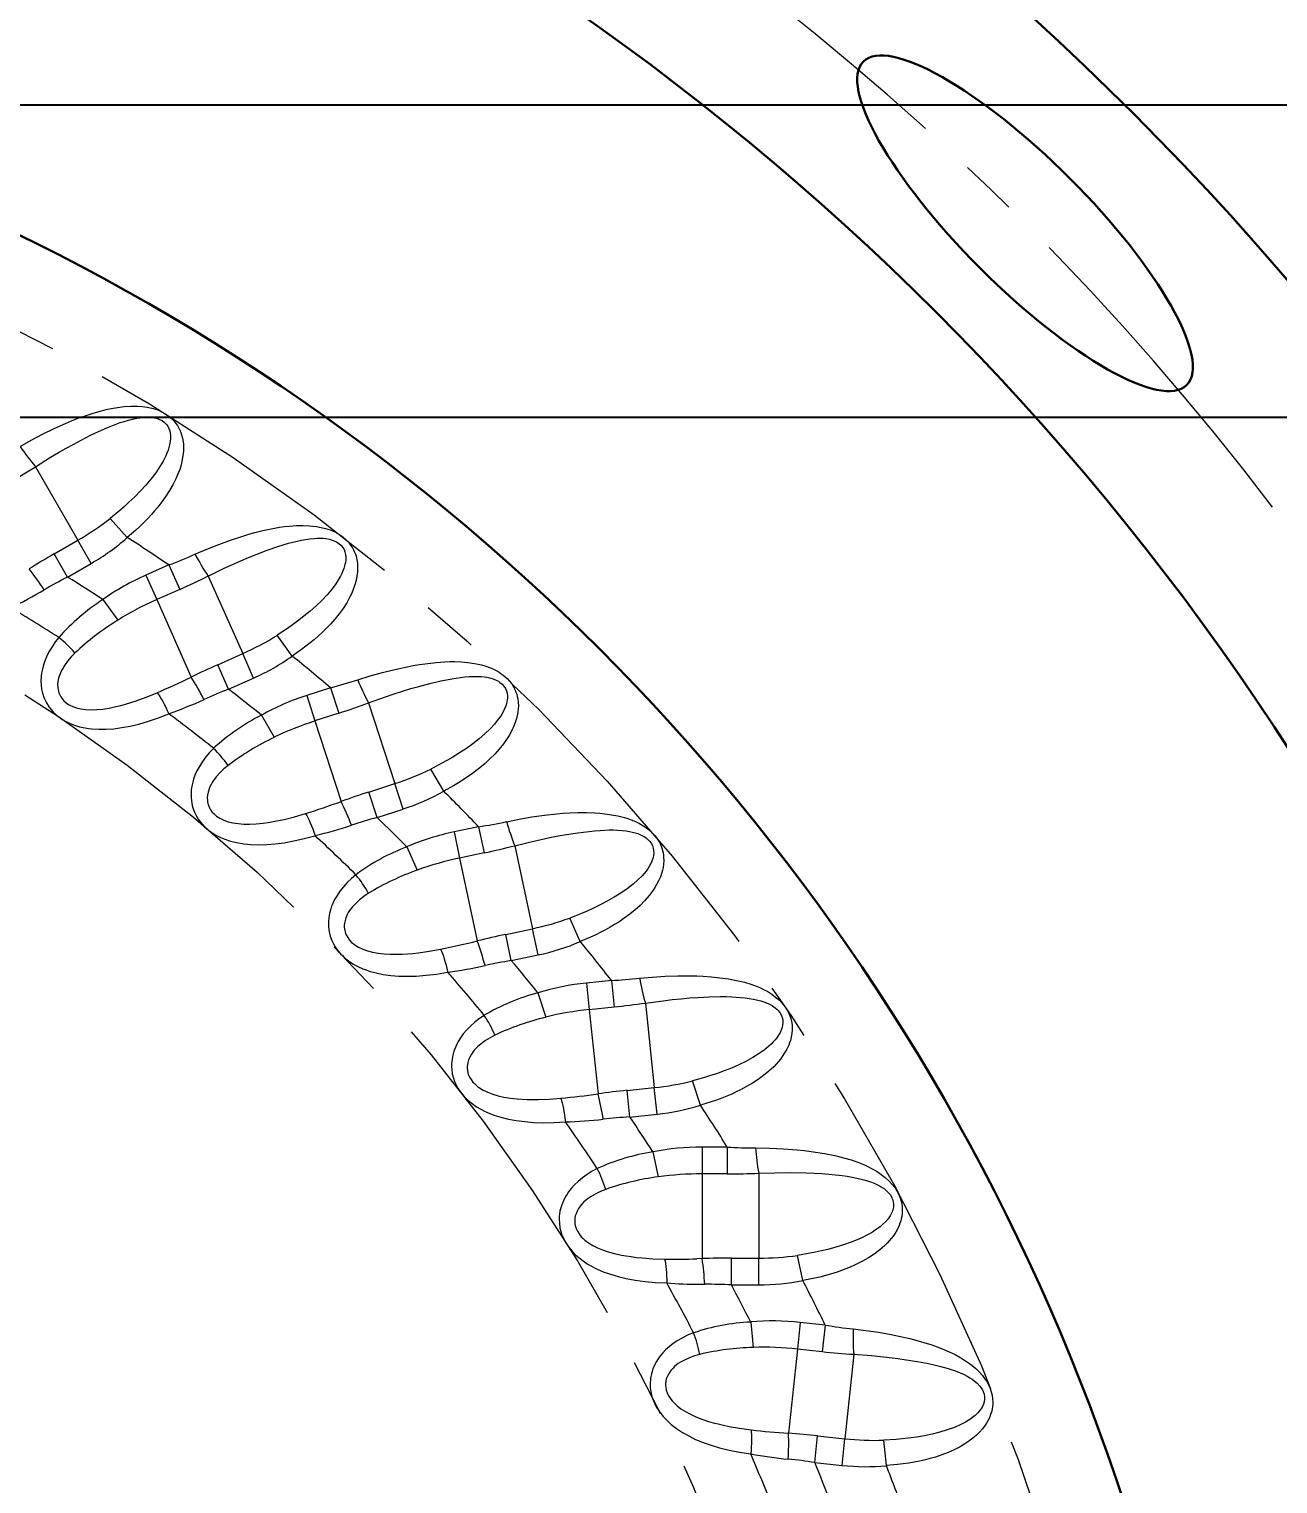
# Model space of a CAD drawing. Extents: x 407 to 920, y -71 to 445.
# Drawn here: x 566.04 to 585.16, y 194.11 to 216.38 of the extents above; entities that cross this region are included whole.
import ezdxf

# ---------------------------------------------------------------- set-up
doc = ezdxf.new("R2010")
doc.units = 0
doc.header["$LTSCALE"] = 7
doc.header["$MEASUREMENT"] = 0
doc.linetypes.add('CENTER2', pattern=[1.125, 0.75, -0.125, 0.125, -0.125])
doc.layers.get('0').update_dxf_attribs({"linetype": 'CONTINUOUS', "lineweight": 15})
for name, color, linetype, lineweight in [('1', 1, 'CENTER2', 15), ('3', 3, 'CONTINUOUS', 30), ('8', 250, 'CONTINUOUS', 15)]:
    doc.layers.add(name, color=color, linetype=linetype, lineweight=lineweight)
doc.styles.add('ITALICT', font='ITALICT.shx', dxfattribs={"width": 0.8, "height": 3})
doc.dimstyles.get("Standard").update_dxf_attribs({"dimtxt": 3, "dimasz": 3, "dimexe": 0.5, "dimexo": 0.5, "dimgap": 0.8, "dimtad": 1, "dimdsep": 46, "dimtxsty": 'ITALICT', "dimcen": 0.09, "dimazin": 2, "dimtfac": 1, "dimtmove": 0, "dimatfit": 3, "dimfxl": 1, "dimtolj": 1, "dimtzin": 0, "dimarcsym": 0})

# ---------------------------------------------------------------- blocks, each defined once
blk = doc.blocks.new('*D26')
at = {"color": 0, "lineweight": -2, "transparency": 16777216}
for p, q in [((551.991, 259.614), (657.887, 259.614)), ((657.387, 256.614), (657.387, 110.614)), ((551.991, 107.614), (657.887, 107.614))]:
    blk.add_line(p, q, dxfattribs=at)
at = {"color": 0, "transparency": 16777216}
for points in [[(656.887, 256.614), (657.887, 256.614), (657.387, 259.614)], [(656.887, 110.614), (657.887, 110.614), (657.387, 107.614)]]:
    blk.add_solid(points, dxfattribs=at)
at = {"color": 0, "transparency": 16777216, "insert": (655.087, 183.614), "char_height": 3, "attachment_point": 5, "rotation": 90, "style": 'ITALICT'}
blk.add_mtext('\\A1;152', dxfattribs=at)
blk = doc.blocks.new('*D35')
at = {"color": 0, "lineweight": -2, "transparency": 16777216}
for p, q in [((491.115, 205.588), (474.637, 211.586)), ((488.491, 183.614), (469.704, 183.614))]:
    blk.add_line(p, q, dxfattribs=at)
blk.add_arc((551.491, 183.614), 81.286, 162.11471, 177.88529, dxfattribs=at)
at = {"color": 0, "transparency": 16777216}
for points in [[(473.66, 208.74), (474.606, 208.415), (475.106, 211.415)], [(470.76, 186.604), (469.76, 186.622), (470.204, 183.614)]]:
    blk.add_solid(points, dxfattribs=at)
at = {"color": 0, "transparency": 16777216, "insert": (469.174, 198.128), "char_height": 3, "attachment_point": 5, "rotation": 80, "style": 'ITALICT'}
blk.add_mtext('\\A1;20°', dxfattribs=at)
blk = doc.blocks.new('*D36')
at = {"color": 0, "lineweight": -2, "transparency": 16777216}
for p, q in [((499.341, 235.763), (487.736, 247.368)), ((488.491, 183.614), (461.329, 183.614))]:
    blk.add_line(p, q, dxfattribs=at)
blk.add_arc((551.491, 183.614), 89.662, 136.91715, 178.08285, dxfattribs=at)
at = {"color": 0, "transparency": 16777216}
for points in [[(485.645, 245.205), (486.364, 244.51), (488.09, 247.014)], [(462.379, 186.605), (461.379, 186.621), (461.829, 183.614)]]:
    blk.add_solid(points, dxfattribs=at)
at = {"color": 0, "transparency": 16777216, "insert": (466.529, 218.806), "char_height": 3, "attachment_point": 5, "rotation": 67.5, "style": 'ITALICT'}
blk.add_mtext('\\A1;45°', dxfattribs=at)
blk = doc.blocks.new('*D51')
at = {"color": 0, "lineweight": -2, "transparency": 16777216}
for p, q in [((623.193, 218.226), (623.193, 221.226)), ((551.991, 215.226), (623.693, 215.226)), ((623.193, 215.226), (623.193, 210.444)), ((551.991, 210.444), (623.693, 210.444)), ((623.193, 207.444), (623.193, 194.959))]:
    blk.add_line(p, q, dxfattribs=at)
at = {"color": 0, "transparency": 16777216}
for points in [[(622.693, 218.226), (623.693, 218.226), (623.193, 215.226)], [(622.693, 207.444), (623.693, 207.444), (623.193, 210.444)]]:
    blk.add_solid(points, dxfattribs=at)
at = {"color": 0, "transparency": 16777216, "insert": (620.893, 199.702), "char_height": 3, "attachment_point": 5, "rotation": 90, "style": 'ITALICT'}
blk.add_mtext('\\A1;4.78', dxfattribs=at)
blk = doc.blocks.new('*D53')
at = {"color": 0, "lineweight": -2, "transparency": 16777216}
for p, q in [((551.991, 210.444), (632.693, 210.444)), ((632.193, 207.444), (632.193, 159.783)), ((551.991, 156.783), (632.693, 156.783))]:
    blk.add_line(p, q, dxfattribs=at)
at = {"color": 0, "transparency": 16777216}
for points in [[(631.693, 207.444), (632.693, 207.444), (632.193, 210.444)], [(631.693, 159.783), (632.693, 159.783), (632.193, 156.783)]]:
    blk.add_solid(points, dxfattribs=at)
at = {"color": 0, "transparency": 16777216, "insert": (629.893, 183.614), "char_height": 3, "attachment_point": 5, "rotation": 90, "style": 'ITALICT'}
blk.add_mtext('\\A1;53.66', dxfattribs=at)

msp = doc.modelspace()

# ---------------------------------------------------------------- linework, layer by layer
at = {"layer": '1'}
for radius in [31.612, 26.831]:
    msp.add_circle((551.491, 183.614), radius, dxfattribs=at)
for radius, start, end in [(57, 12.6703, 166.5373), (42.14, 37.151, 52.849)]:
    msp.add_arc((551.491, 183.614), radius, start, end, dxfattribs=at)
at = {"layer": '3'}
for radius in [44.5, 44.5, 40.215, 32.925]:
    msp.add_circle((551.491, 183.614), radius, dxfattribs=at)
msp.add_ellipse((581.288, 213.411), major_axis=(2.475, -2.475), ratio=0.27762, dxfattribs=at)
at = {"layer": '8', "ltscale": 0.032487}
for p, q in [((566.138, 209.684), (566.788, 208.559)), ((568.783, 208.011), (569.311, 206.823)), ((573.477, 203.882), (573.747, 202.611)), ((575.476, 201.473), (575.611, 200.18)), ((577.211, 198.868), (577.211, 197.568)), ((578.665, 196.096), (578.529, 194.803))]:
    msp.add_line(p, q, dxfattribs=at)
at = {"layer": '8', "ltscale": 0.009814}
for p, q in [((567.545, 208.6), (567.282, 208.892)), ((570.068, 206.785), (569.838, 207.103)), ((572.389, 204.716), (572.192, 205.056)), ((574.48, 202.416), (574.32, 202.775)), ((576.319, 199.91), (576.198, 200.283)), ((579.165, 194.392), (579.124, 194.782))]:
    msp.add_line(p, q, dxfattribs=at)
at = {"layer": '8', "ltscale": 0.010461}
for p, q in [((566.425, 208.35), (566.788, 208.559)), ((566.63, 207.995), (566.993, 208.204)), ((568.929, 206.653), (569.311, 206.823)), ((571.368, 204.314), (571.766, 204.444)), ((573.338, 202.524), (573.747, 202.611)), ((573.423, 202.123), (573.833, 202.21)), ((575.195, 200.137), (575.611, 200.18)), ((576.792, 197.568), (577.211, 197.568)), ((576.792, 197.158), (577.211, 197.158)), ((578.113, 194.847), (578.529, 194.803)), ((578.07, 194.439), (578.486, 194.396))]:
    msp.add_line(p, q, dxfattribs=at)
at = {"layer": '8', "ltscale": 0.01025}
for p, q in [((566.993, 208.204), (566.788, 208.559)), ((566.63, 207.995), (566.425, 208.35)), ((567.829, 208.024), (567.996, 207.649))]:
    msp.add_line(p, q, dxfattribs=at)
at = {"layer": '8', "ltscale": 0.009607}
for p, q in [((568.18, 208.18), (567.829, 208.024)), ((568.347, 207.806), (567.996, 207.649)), ((572.923, 204.173), (572.547, 204.093)), ((573.008, 203.772), (572.632, 203.692)), ((574.955, 201.82), (574.572, 201.78)), ((578.184, 196.136), (577.802, 196.176))]:
    msp.add_line(p, q, dxfattribs=at)
at = {"layer": '8', "ltscale": 0.010249}
for p, q in [((568.18, 208.18), (568.347, 207.806)), ((569.478, 206.449), (569.311, 206.823)), ((569.096, 206.279), (568.929, 206.653)), ((570.656, 206.301), (570.783, 205.911)), ((570.291, 206.182), (570.418, 205.792)), ((571.368, 204.314), (571.242, 204.704)), ((571.766, 204.444), (571.64, 204.833)), ((572.547, 204.093), (572.632, 203.692)), ((572.923, 204.173), (573.008, 203.772)), ((573.423, 202.123), (573.338, 202.524)), ((573.833, 202.21), (573.747, 202.611)), ((574.572, 201.78), (574.615, 201.372)), ((574.955, 201.82), (574.997, 201.413)), ((575.238, 199.729), (575.195, 200.137)), ((575.654, 199.773), (575.611, 200.18)), ((576.345, 199.268), (576.345, 198.858)), ((576.729, 199.268), (576.729, 198.858)), ((576.792, 197.158), (576.792, 197.568)), ((577.211, 197.158), (577.211, 197.568)), ((577.845, 196.584), (577.802, 196.176)), ((578.227, 196.544), (578.184, 196.136)), ((578.07, 194.439), (578.113, 194.847)), ((578.486, 194.396), (578.529, 194.803))]:
    msp.add_line(p, q, dxfattribs=at)
at = {"layer": '8', "ltscale": 0.009748}
for p, q in [((567.171, 207.651), (567.399, 207.335)), ((569.597, 205.88), (569.791, 205.542)), ((571.826, 203.865), (571.983, 203.509)), ((573.831, 201.629), (573.951, 201.258)), ((575.592, 199.195), (575.672, 198.813)), ((577.088, 196.59), (577.128, 196.202))]:
    msp.add_line(p, q, dxfattribs=at)
at = {"layer": '8', "ltscale": 0.032425}
for p, q in [((567.996, 207.649), (568.523, 206.464)), ((570.418, 205.792), (570.818, 204.559)), ((572.632, 203.692), (572.902, 202.424)), ((574.615, 201.372), (574.751, 200.083)), ((576.345, 198.858), (576.345, 197.561)), ((577.802, 196.176), (577.667, 194.887))]:
    msp.add_line(p, q, dxfattribs=at)
at = {"layer": '8', "ltscale": 0.010462}
for p, q in [((569.096, 206.279), (569.478, 206.449)), ((571.242, 204.704), (571.64, 204.833)), ((575.238, 199.729), (575.654, 199.773))]:
    msp.add_line(p, q, dxfattribs=at)
at = {"layer": '8', "ltscale": 0.009608}
for p, q in [((570.656, 206.301), (570.291, 206.182)), ((570.783, 205.911), (570.418, 205.792)), ((574.997, 201.413), (574.615, 201.372)), ((576.729, 199.268), (576.345, 199.268)), ((576.729, 198.858), (576.345, 198.858)), ((578.227, 196.544), (577.845, 196.584))]:
    msp.add_line(p, q, dxfattribs=at)
at = {"layer": '8', "ltscale": 0.032486}
msp.add_line((571.238, 206.069), (571.64, 204.833), dxfattribs=at)
at = {"layer": '8', "ltscale": 0.00206}
msp.add_line((576.345, 197.561), (576.263, 197.558), dxfattribs=at)
at = {"layer": '8', "ltscale": 0.009813}
msp.add_line((577.887, 197.225), (577.805, 197.609), dxfattribs=at)
at = {"layer": '8', "ltscale": 0.002076}
msp.add_line((576.384, 197.167), (576.301, 197.167), dxfattribs=at)
at = {"layer": '8'}
for points in [[(565.903, 209.995), (566.074, 210.092), (566.248, 210.183), (566.423, 210.269), (566.599, 210.348), (566.689, 210.385), (566.779, 210.42), (566.9, 210.465), (567.023, 210.505), (567.148, 210.541), (567.222, 210.559), (567.296, 210.575), (567.396, 210.593), (567.498, 210.606), (567.6, 210.613), (567.653, 210.613), (567.707, 210.612), (567.778, 210.607), (567.85, 210.596), (567.922, 210.581), (567.995, 210.558), (568.032, 210.544), (568.068, 210.527), (568.101, 210.509), (568.134, 210.49), (568.179, 210.458), (568.22, 210.423), (568.258, 210.385), (568.291, 210.343), (568.311, 210.314), (568.329, 210.284), (568.345, 210.253), (568.358, 210.222), (568.376, 210.171), (568.39, 210.119), (568.399, 210.066), (568.403, 210.027), (568.405, 209.988), (568.403, 209.921), (568.397, 209.854), (568.386, 209.788), (568.375, 209.741), (568.363, 209.694), (568.347, 209.644), (568.329, 209.594), (568.289, 209.5), (568.243, 209.408), (568.191, 209.319), (568.135, 209.232), (568.075, 209.147), (568.01, 209.065), (567.962, 209.007), (567.913, 208.951), (567.857, 208.891), (567.799, 208.832), (567.738, 208.771), (567.674, 208.713), (567.545, 208.6)], [(566.138, 209.684), (566.37, 209.829), (566.491, 209.9), (566.611, 209.969), (566.724, 210.031), (566.837, 210.092), (566.993, 210.171), (567.15, 210.244), (567.229, 210.279), (567.308, 210.311), (567.435, 210.359), (567.498, 210.379), (567.562, 210.398), (567.626, 210.414), (567.69, 210.427), (567.739, 210.435), (567.787, 210.44), (567.828, 210.443), (567.869, 210.443), (567.928, 210.438), (567.985, 210.428), (568.012, 210.42), (568.039, 210.409), (568.077, 210.39), (568.111, 210.366), (568.14, 210.337), (568.164, 210.304), (568.182, 210.27), (568.194, 210.233), (568.202, 210.196), (568.205, 210.169), (568.206, 210.142), (568.206, 210.11), (568.202, 210.077), (568.192, 210.017), (568.181, 209.977), (568.168, 209.937), (568.152, 209.894), (568.133, 209.85), (568.092, 209.768), (568.044, 209.687), (567.979, 209.59), (567.907, 209.496), (567.829, 209.403), (567.747, 209.313), (567.661, 209.225), (567.57, 209.139), (567.501, 209.076), (567.429, 209.013), (567.282, 208.892)], [(568.581, 208.344), (568.762, 208.423), (568.944, 208.495), (569.127, 208.562), (569.311, 208.622), (569.404, 208.65), (569.497, 208.675), (569.622, 208.707), (569.749, 208.734), (569.877, 208.757), (569.952, 208.767), (570.028, 208.775), (570.129, 208.783), (570.231, 208.785), (570.334, 208.781), (570.387, 208.776), (570.44, 208.769), (570.511, 208.756), (570.581, 208.739), (570.651, 208.716), (570.721, 208.685), (570.756, 208.667), (570.79, 208.647), (570.822, 208.626), (570.852, 208.603), (570.893, 208.567), (570.931, 208.528), (570.964, 208.485), (570.993, 208.441), (571.01, 208.41), (571.024, 208.378), (571.037, 208.346), (571.047, 208.313), (571.06, 208.26), (571.068, 208.207), (571.071, 208.154), (571.071, 208.115), (571.069, 208.075), (571.061, 208.009), (571.047, 207.943), (571.029, 207.878), (571.014, 207.833), (570.996, 207.788), (570.975, 207.739), (570.952, 207.692), (570.903, 207.602), (570.847, 207.516), (570.787, 207.432), (570.722, 207.352), (570.653, 207.274), (570.58, 207.198), (570.527, 207.146), (570.471, 207.096), (570.409, 207.041), (570.346, 206.989), (570.278, 206.935), (570.209, 206.884), (570.068, 206.785)], [(568.783, 208.011), (569.029, 208.13), (569.156, 208.188), (569.283, 208.244), (569.402, 208.294), (569.52, 208.342), (569.684, 208.405), (569.848, 208.462), (569.93, 208.488), (570.012, 208.512), (570.143, 208.545), (570.209, 208.56), (570.274, 208.571), (570.339, 208.581), (570.404, 208.587), (570.453, 208.59), (570.502, 208.59), (570.543, 208.588), (570.584, 208.584), (570.642, 208.573), (570.698, 208.557), (570.724, 208.546), (570.749, 208.533), (570.785, 208.51), (570.816, 208.482), (570.842, 208.45), (570.863, 208.415), (570.876, 208.379), (570.885, 208.342), (570.889, 208.303), (570.889, 208.276), (570.888, 208.25), (570.884, 208.217), (570.877, 208.185), (570.86, 208.127), (570.846, 208.088), (570.829, 208.05), (570.808, 208.008), (570.785, 207.967), (570.735, 207.889), (570.679, 207.813), (570.604, 207.724), (570.522, 207.638), (570.436, 207.554), (570.344, 207.473), (570.249, 207.395), (570.151, 207.318), (570.074, 207.263), (569.997, 207.208), (569.838, 207.103)], [(566.496, 207.07), (566.442, 207.001), (566.392, 206.927), (566.346, 206.85), (566.308, 206.773), (566.278, 206.699), (566.256, 206.63), (566.24, 206.567), (566.232, 206.523), (566.227, 206.482), (566.223, 206.407), (566.225, 206.341), (566.232, 206.281), (566.241, 206.24), (566.251, 206.202), (566.262, 206.165), (566.276, 206.131), (566.307, 206.068), (566.343, 206.01), (566.377, 205.965), (566.414, 205.924), (566.454, 205.887), (566.484, 205.862), (566.516, 205.838), (566.55, 205.815), (566.585, 205.794), (566.658, 205.758), (566.734, 205.728), (566.815, 205.704), (566.899, 205.685), (566.95, 205.677), (567.001, 205.671), (567.109, 205.664), (567.221, 205.665), (567.338, 205.674), (567.46, 205.69), (567.587, 205.713), (567.719, 205.745), (567.867, 205.788), (568.02, 205.84), (568.18, 205.903)], [(566.744, 206.832), (566.686, 206.772), (566.631, 206.707), (566.583, 206.641), (566.546, 206.579), (566.529, 206.545), (566.515, 206.514), (566.503, 206.479), (566.493, 206.446), (566.482, 206.394), (566.478, 206.348), (566.479, 206.308), (566.484, 206.271), (566.489, 206.246), (566.496, 206.223), (566.515, 206.181), (566.527, 206.159), (566.541, 206.139), (566.572, 206.102), (566.608, 206.071), (566.647, 206.045), (566.674, 206.029), (566.703, 206.016), (566.734, 206.004), (566.767, 205.993), (566.835, 205.977), (566.91, 205.967), (566.991, 205.963), (567.076, 205.966), (567.168, 205.974), (567.266, 205.989), (567.371, 206.011), (567.444, 206.029), (567.519, 206.05), (567.599, 206.074), (567.682, 206.102), (567.836, 206.158), (568, 206.224)], [(571.073, 206.422), (571.261, 206.482), (571.449, 206.535), (571.638, 206.582), (571.827, 206.622), (571.923, 206.64), (572.018, 206.656), (572.146, 206.674), (572.275, 206.688), (572.405, 206.697), (572.48, 206.7), (572.556, 206.7), (572.658, 206.697), (572.76, 206.688), (572.862, 206.673), (572.914, 206.663), (572.966, 206.651), (573.035, 206.63), (573.103, 206.605), (573.17, 206.575), (573.236, 206.538), (573.269, 206.516), (573.301, 206.492), (573.33, 206.468), (573.358, 206.442), (573.395, 206.402), (573.429, 206.359), (573.457, 206.314), (573.481, 206.266), (573.495, 206.233), (573.506, 206.2), (573.515, 206.167), (573.522, 206.133), (573.529, 206.08), (573.531, 206.026), (573.529, 205.973), (573.525, 205.934), (573.519, 205.895), (573.503, 205.829), (573.483, 205.766), (573.458, 205.703), (573.438, 205.659), (573.416, 205.616), (573.39, 205.57), (573.362, 205.525), (573.304, 205.442), (573.24, 205.362), (573.171, 205.285), (573.097, 205.211), (573.021, 205.141), (572.941, 205.074), (572.882, 205.028), (572.822, 204.983), (572.755, 204.936), (572.686, 204.89), (572.613, 204.844), (572.539, 204.799), (572.389, 204.716)], [(571.238, 206.069), (571.496, 206.162), (571.628, 206.207), (571.76, 206.249), (571.883, 206.287), (572.006, 206.322), (572.176, 206.367), (572.344, 206.407), (572.429, 206.424), (572.513, 206.439), (572.647, 206.459), (572.714, 206.466), (572.78, 206.471), (572.846, 206.474), (572.911, 206.473), (572.96, 206.471), (573.009, 206.466), (573.049, 206.46), (573.089, 206.451), (573.146, 206.435), (573.2, 206.412), (573.225, 206.399), (573.248, 206.383), (573.281, 206.356), (573.31, 206.325), (573.332, 206.291), (573.349, 206.254), (573.359, 206.217), (573.364, 206.179), (573.364, 206.14), (573.361, 206.114), (573.357, 206.087), (573.349, 206.056), (573.339, 206.024), (573.316, 205.968), (573.298, 205.931), (573.277, 205.895), (573.252, 205.855), (573.224, 205.817), (573.167, 205.745), (573.103, 205.675), (573.019, 205.594), (572.929, 205.517), (572.834, 205.443), (572.735, 205.372), (572.632, 205.303), (572.526, 205.238), (572.445, 205.19), (572.362, 205.144), (572.192, 205.056)], [(568.865, 205.373), (568.805, 205.31), (568.747, 205.242), (568.694, 205.17), (568.648, 205.097), (568.61, 205.027), (568.581, 204.961), (568.558, 204.899), (568.546, 204.856), (568.536, 204.816), (568.524, 204.743), (568.52, 204.676), (568.521, 204.616), (568.525, 204.574), (568.531, 204.535), (568.539, 204.498), (568.549, 204.462), (568.573, 204.396), (568.602, 204.335), (568.632, 204.287), (568.665, 204.242), (568.7, 204.201), (568.728, 204.172), (568.757, 204.146), (568.788, 204.12), (568.821, 204.095), (568.889, 204.051), (568.962, 204.014), (569.04, 203.981), (569.122, 203.954), (569.171, 203.94), (569.222, 203.929), (569.328, 203.911), (569.44, 203.9), (569.557, 203.896), (569.68, 203.899), (569.809, 203.91), (569.944, 203.927), (570.095, 203.955), (570.253, 203.991), (570.418, 204.036)], [(569.087, 205.111), (569.023, 205.057), (568.962, 204.998), (568.907, 204.937), (568.864, 204.879), (568.844, 204.848), (568.827, 204.818), (568.81, 204.784), (568.798, 204.753), (568.781, 204.702), (568.773, 204.657), (568.769, 204.617), (568.77, 204.58), (568.773, 204.555), (568.778, 204.531), (568.791, 204.487), (568.802, 204.464), (568.813, 204.442), (568.84, 204.403), (568.872, 204.368), (568.908, 204.337), (568.934, 204.32), (568.961, 204.303), (568.991, 204.288), (569.022, 204.274), (569.089, 204.25), (569.162, 204.233), (569.242, 204.221), (569.327, 204.214), (569.42, 204.213), (569.519, 204.218), (569.625, 204.228), (569.699, 204.239), (569.777, 204.252), (569.859, 204.267), (569.944, 204.286), (570.103, 204.326), (570.273, 204.375)], [(573.35, 204.25), (573.543, 204.29), (573.736, 204.323), (573.929, 204.35), (574.121, 204.37), (574.218, 204.378), (574.314, 204.384), (574.443, 204.389), (574.573, 204.389), (574.703, 204.384), (574.778, 204.379), (574.854, 204.371), (574.955, 204.357), (575.055, 204.338), (575.155, 204.313), (575.206, 204.297), (575.256, 204.28), (575.323, 204.252), (575.388, 204.22), (575.451, 204.183), (575.513, 204.139), (575.544, 204.114), (575.573, 204.087), (575.6, 204.06), (575.625, 204.031), (575.657, 203.988), (575.686, 203.941), (575.71, 203.893), (575.729, 203.843), (575.739, 203.81), (575.746, 203.775), (575.752, 203.741), (575.755, 203.707), (575.757, 203.653), (575.753, 203.599), (575.746, 203.547), (575.737, 203.508), (575.727, 203.47), (575.705, 203.407), (575.678, 203.345), (575.647, 203.286), (575.623, 203.244), (575.596, 203.204), (575.565, 203.161), (575.533, 203.119), (575.466, 203.042), (575.394, 202.969), (575.317, 202.9), (575.237, 202.834), (575.153, 202.773), (575.067, 202.714), (575.003, 202.674), (574.939, 202.636), (574.867, 202.596), (574.794, 202.558), (574.717, 202.52), (574.638, 202.483), (574.48, 202.416)], [(573.477, 203.882), (573.743, 203.948), (573.88, 203.978), (574.015, 204.007), (574.142, 204.031), (574.268, 204.053), (574.441, 204.08), (574.613, 204.102), (574.698, 204.111), (574.784, 204.117), (574.919, 204.123), (574.986, 204.123), (575.052, 204.121), (575.118, 204.116), (575.183, 204.109), (575.232, 204.101), (575.28, 204.091), (575.319, 204.081), (575.358, 204.068), (575.413, 204.046), (575.464, 204.018), (575.487, 204.002), (575.509, 203.984), (575.539, 203.954), (575.564, 203.92), (575.583, 203.884), (575.596, 203.845), (575.602, 203.807), (575.603, 203.769), (575.599, 203.73), (575.593, 203.704), (575.586, 203.678), (575.575, 203.648), (575.562, 203.618), (575.534, 203.564), (575.511, 203.529), (575.487, 203.495), (575.458, 203.459), (575.426, 203.423), (575.361, 203.358), (575.291, 203.295), (575.199, 203.224), (575.101, 203.156), (574.999, 203.092), (574.893, 203.032), (574.784, 202.975), (574.671, 202.921), (574.585, 202.882), (574.498, 202.845), (574.32, 202.775)], [(571.045, 203.437), (570.978, 203.381), (570.913, 203.319), (570.853, 203.253), (570.799, 203.186), (570.755, 203.12), (570.718, 203.058), (570.69, 202.999), (570.673, 202.957), (570.659, 202.918), (570.64, 202.846), (570.628, 202.781), (570.623, 202.721), (570.623, 202.679), (570.624, 202.639), (570.628, 202.601), (570.634, 202.565), (570.651, 202.497), (570.675, 202.433), (570.699, 202.382), (570.727, 202.334), (570.758, 202.289), (570.782, 202.258), (570.809, 202.228), (570.837, 202.199), (570.867, 202.171), (570.93, 202.121), (570.999, 202.075), (571.073, 202.035), (571.152, 201.999), (571.199, 201.981), (571.248, 201.964), (571.352, 201.935), (571.462, 201.913), (571.578, 201.897), (571.701, 201.887), (571.83, 201.884), (571.966, 201.887), (572.119, 201.899), (572.28, 201.918), (572.449, 201.946)], [(571.238, 203.154), (571.168, 203.107), (571.101, 203.054), (571.041, 203), (570.992, 202.947), (570.968, 202.917), (570.948, 202.889), (570.928, 202.858), (570.912, 202.828), (570.891, 202.78), (570.878, 202.735), (570.87, 202.695), (570.867, 202.659), (570.867, 202.633), (570.869, 202.609), (570.878, 202.564), (570.886, 202.54), (570.895, 202.517), (570.919, 202.475), (570.947, 202.437), (570.979, 202.403), (571.003, 202.383), (571.028, 202.364), (571.056, 202.345), (571.086, 202.328), (571.15, 202.298), (571.22, 202.273), (571.299, 202.252), (571.383, 202.237), (571.475, 202.226), (571.574, 202.221), (571.68, 202.22), (571.755, 202.222), (571.834, 202.227), (571.917, 202.234), (572.004, 202.244), (572.166, 202.267), (572.34, 202.298)], [(575.387, 201.853), (575.583, 201.871), (575.779, 201.884), (575.973, 201.891), (576.167, 201.891), (576.264, 201.889), (576.36, 201.885), (576.489, 201.876), (576.618, 201.862), (576.747, 201.844), (576.821, 201.831), (576.896, 201.816), (576.995, 201.791), (577.092, 201.762), (577.189, 201.726), (577.238, 201.705), (577.286, 201.682), (577.349, 201.648), (577.411, 201.61), (577.47, 201.566), (577.527, 201.516), (577.555, 201.487), (577.582, 201.458), (577.605, 201.428), (577.627, 201.397), (577.655, 201.35), (577.678, 201.301), (577.697, 201.25), (577.711, 201.199), (577.717, 201.164), (577.721, 201.13), (577.723, 201.095), (577.723, 201.061), (577.718, 201.007), (577.709, 200.954), (577.696, 200.902), (577.684, 200.865), (577.67, 200.828), (577.641, 200.767), (577.608, 200.709), (577.571, 200.653), (577.542, 200.614), (577.512, 200.577), (577.477, 200.537), (577.44, 200.499), (577.365, 200.43), (577.286, 200.364), (577.203, 200.304), (577.116, 200.247), (577.026, 200.194), (576.934, 200.145), (576.867, 200.112), (576.799, 200.081), (576.723, 200.049), (576.647, 200.018), (576.566, 199.988), (576.484, 199.96), (576.319, 199.91)], [(575.476, 201.473), (575.747, 201.51), (575.886, 201.526), (576.024, 201.54), (576.152, 201.551), (576.28, 201.561), (576.454, 201.569), (576.628, 201.573), (576.714, 201.572), (576.799, 201.57), (576.934, 201.561), (577.001, 201.554), (577.067, 201.545), (577.132, 201.534), (577.195, 201.52), (577.243, 201.507), (577.29, 201.492), (577.328, 201.478), (577.366, 201.461), (577.418, 201.434), (577.465, 201.4), (577.487, 201.382), (577.507, 201.362), (577.534, 201.329), (577.555, 201.293), (577.57, 201.254), (577.578, 201.215), (577.581, 201.176), (577.577, 201.138), (577.569, 201.1), (577.561, 201.075), (577.551, 201.05), (577.537, 201.02), (577.521, 200.992), (577.487, 200.942), (577.461, 200.909), (577.433, 200.878), (577.401, 200.845), (577.366, 200.813), (577.294, 200.754), (577.218, 200.7), (577.119, 200.638), (577.015, 200.581), (576.906, 200.528), (576.795, 200.479), (576.68, 200.434), (576.562, 200.392), (576.473, 200.362), (576.382, 200.335), (576.198, 200.283)], [(573.01, 201.285), (572.938, 201.236), (572.867, 201.181), (572.8, 201.122), (572.739, 201.06), (572.688, 201), (572.646, 200.941), (572.611, 200.886), (572.59, 200.846), (572.572, 200.809), (572.545, 200.739), (572.527, 200.675), (572.516, 200.616), (572.511, 200.575), (572.508, 200.535), (572.508, 200.497), (572.511, 200.46), (572.52, 200.39), (572.537, 200.325), (572.556, 200.271), (572.578, 200.221), (572.604, 200.173), (572.626, 200.139), (572.649, 200.107), (572.674, 200.075), (572.701, 200.044), (572.758, 199.987), (572.822, 199.935), (572.891, 199.887), (572.966, 199.843), (573.011, 199.82), (573.058, 199.798), (573.158, 199.759), (573.265, 199.725), (573.379, 199.697), (573.5, 199.674), (573.629, 199.658), (573.764, 199.647), (573.918, 199.642), (574.08, 199.645), (574.251, 199.655)], [(573.172, 200.982), (573.098, 200.943), (573.026, 200.898), (572.96, 200.85), (572.906, 200.802), (572.879, 200.776), (572.857, 200.75), (572.834, 200.721), (572.814, 200.693), (572.788, 200.647), (572.77, 200.604), (572.758, 200.565), (572.752, 200.529), (572.749, 200.504), (572.749, 200.48), (572.753, 200.434), (572.758, 200.409), (572.765, 200.385), (572.784, 200.341), (572.808, 200.301), (572.836, 200.263), (572.858, 200.24), (572.881, 200.219), (572.907, 200.197), (572.935, 200.177), (572.995, 200.141), (573.063, 200.108), (573.139, 200.079), (573.221, 200.055), (573.311, 200.035), (573.409, 200.019), (573.515, 200.008), (573.59, 200.002), (573.668, 199.999), (573.751, 199.997), (573.839, 199.997), (574.003, 200.003), (574.179, 200.016)], [(577.163, 199.255), (577.376, 199.252), (577.589, 199.243), (577.8, 199.227), (577.908, 199.216), (578.016, 199.202), (578.117, 199.187), (578.219, 199.17), (578.374, 199.139), (578.451, 199.121), (578.527, 199.101), (578.628, 199.071), (578.728, 199.036), (578.828, 198.996), (578.882, 198.971), (578.936, 198.943), (578.98, 198.919), (579.024, 198.893), (579.086, 198.851), (579.146, 198.805), (579.203, 198.753)], [(574.739, 198.939), (574.662, 198.898), (574.586, 198.85), (574.513, 198.799), (574.447, 198.744), (574.389, 198.689), (574.341, 198.635), (574.301, 198.583), (574.276, 198.546), (574.254, 198.511), (574.22, 198.445), (574.195, 198.383), (574.178, 198.325), (574.168, 198.285), (574.162, 198.245), (574.158, 198.207), (574.156, 198.171), (574.159, 198.1), (574.168, 198.033), (574.181, 197.978), (574.199, 197.925), (574.22, 197.875), (574.237, 197.84), (574.257, 197.805), (574.279, 197.771), (574.302, 197.737), (574.353, 197.675), (574.411, 197.616), (574.475, 197.561), (574.545, 197.51), (574.587, 197.482), (574.632, 197.455), (574.727, 197.406), (574.83, 197.361), (574.94, 197.321), (575.059, 197.286), (575.184, 197.256), (575.318, 197.231), (575.47, 197.21), (575.632, 197.195), (575.803, 197.188)], [(577.211, 198.868), (577.459, 198.876), (577.703, 198.878), (577.943, 198.874), (578.061, 198.869), (578.178, 198.863), (578.334, 198.85), (578.488, 198.833), (578.565, 198.822), (578.64, 198.809), (578.761, 198.784), (578.82, 198.769), (578.878, 198.752), (578.935, 198.732), (578.99, 198.71), (579.03, 198.692), (579.069, 198.671), (579.102, 198.651), (579.134, 198.629)], [(579.203, 198.753), (579.25, 198.703), (579.293, 198.648), (579.331, 198.589), (579.362, 198.527), (579.381, 198.474), (579.396, 198.42), (579.405, 198.366), (579.408, 198.311), (579.408, 198.276), (579.405, 198.24), (579.4, 198.205), (579.393, 198.171), (579.384, 198.137), (579.373, 198.103), (579.359, 198.067), (579.344, 198.032), (579.309, 197.968), (579.269, 197.907), (579.24, 197.869), (579.209, 197.833), (579.176, 197.797), (579.141, 197.762), (579.102, 197.727), (579.063, 197.694), (578.979, 197.631), (578.892, 197.574), (578.801, 197.521), (578.74, 197.49), (578.677, 197.46), (578.611, 197.431), (578.544, 197.403), (578.41, 197.355), (578.274, 197.313), (578.146, 197.279), (578.017, 197.25), (577.887, 197.225)], [(574.869, 198.621), (574.791, 198.589), (574.715, 198.552), (574.644, 198.511), (574.585, 198.47), (574.556, 198.446), (574.531, 198.423), (574.505, 198.396), (574.483, 198.37), (574.452, 198.327), (574.43, 198.287), (574.414, 198.249), (574.403, 198.214), (574.398, 198.189), (574.395, 198.165), (574.395, 198.119), (574.397, 198.094), (574.402, 198.07), (574.416, 198.024), (574.435, 197.981), (574.46, 197.941), (574.479, 197.916), (574.499, 197.892), (574.523, 197.868), (574.548, 197.845), (574.605, 197.802), (574.669, 197.763), (574.741, 197.726), (574.82, 197.694), (574.908, 197.664), (575.003, 197.638), (575.108, 197.616), (575.182, 197.602), (575.259, 197.591), (575.342, 197.58), (575.429, 197.572), (575.592, 197.56), (575.769, 197.555)], [(579.134, 198.629), (579.174, 198.596), (579.21, 198.558), (579.226, 198.537), (579.24, 198.515), (579.251, 198.493), (579.26, 198.471), (579.271, 198.432), (579.275, 198.393), (579.274, 198.353), (579.266, 198.315), (579.258, 198.29), (579.249, 198.265), (579.224, 198.218), (579.19, 198.169), (579.151, 198.124), (579.106, 198.081), (579.073, 198.053), (579.038, 198.025), (578.996, 197.996), (578.952, 197.967), (578.906, 197.94), (578.858, 197.915), (578.8, 197.886), (578.741, 197.858), (578.628, 197.812), (578.511, 197.771), (578.391, 197.734), (578.268, 197.701), (578.174, 197.678), (578.079, 197.658), (577.886, 197.622), (577.805, 197.609)], [(578.657, 196.486), (578.853, 196.463), (579.047, 196.435), (579.238, 196.401), (579.428, 196.361), (579.522, 196.339), (579.615, 196.315), (579.74, 196.279), (579.863, 196.239), (579.985, 196.195), (580.056, 196.166), (580.125, 196.136), (580.217, 196.091), (580.306, 196.042), (580.393, 195.987), (580.437, 195.957), (580.479, 195.924), (580.534, 195.878), (580.586, 195.827), (580.635, 195.772), (580.68, 195.711), (580.702, 195.678), (580.721, 195.643), (580.738, 195.609), (580.753, 195.574), (580.771, 195.523), (580.783, 195.47), (580.791, 195.416), (580.794, 195.363), (580.793, 195.328), (580.789, 195.293), (580.784, 195.259), (580.777, 195.225), (580.761, 195.174), (580.742, 195.124), (580.718, 195.076), (580.698, 195.042), (580.677, 195.009), (580.636, 194.955), (580.592, 194.905), (580.544, 194.858), (580.508, 194.826), (580.47, 194.796), (580.428, 194.765), (580.384, 194.735), (580.296, 194.682), (580.205, 194.635), (580.111, 194.593), (580.014, 194.556), (579.915, 194.523), (579.815, 194.494), (579.743, 194.476), (579.67, 194.459), (579.589, 194.443), (579.507, 194.429), (579.422, 194.417), (579.337, 194.407), (579.165, 194.392)], [(576.214, 196.425), (576.133, 196.392), (576.052, 196.353), (575.974, 196.309), (575.902, 196.261), (575.84, 196.213), (575.786, 196.164), (575.741, 196.117), (575.712, 196.083), (575.686, 196.05), (575.646, 195.988), (575.615, 195.929), (575.591, 195.873), (575.578, 195.834), (575.567, 195.795), (575.559, 195.758), (575.554, 195.722), (575.549, 195.651), (575.551, 195.584), (575.559, 195.527), (575.57, 195.473), (575.586, 195.421), (575.6, 195.384), (575.615, 195.348), (575.633, 195.311), (575.653, 195.275), (575.698, 195.208), (575.749, 195.143), (575.807, 195.082), (575.871, 195.024), (575.91, 194.992), (575.952, 194.96), (576.042, 194.901), (576.139, 194.846), (576.245, 194.794), (576.359, 194.747), (576.481, 194.704), (576.611, 194.666), (576.76, 194.629), (576.919, 194.598), (577.089, 194.572)], [(576.31, 196.095), (576.229, 196.072), (576.149, 196.043), (576.075, 196.009), (576.012, 195.974), (575.98, 195.954), (575.953, 195.933), (575.924, 195.909), (575.9, 195.886), (575.864, 195.846), (575.838, 195.809), (575.818, 195.773), (575.804, 195.739), (575.796, 195.715), (575.791, 195.691), (575.786, 195.645), (575.785, 195.62), (575.787, 195.596), (575.796, 195.549), (575.811, 195.504), (575.832, 195.461), (575.848, 195.435), (575.866, 195.409), (575.887, 195.382), (575.91, 195.357), (575.961, 195.308), (576.021, 195.262), (576.089, 195.219), (576.164, 195.178), (576.248, 195.14), (576.341, 195.104), (576.442, 195.07), (576.514, 195.049), (576.59, 195.03), (576.671, 195.011), (576.757, 194.993), (576.918, 194.965), (577.094, 194.94)], [(578.665, 196.096), (578.938, 196.076), (579.077, 196.063), (579.215, 196.048), (579.342, 196.032), (579.469, 196.014), (579.642, 195.987), (579.812, 195.954), (579.896, 195.936), (579.979, 195.916), (580.11, 195.879), (580.174, 195.858), (580.236, 195.836), (580.297, 195.812), (580.357, 195.785), (580.401, 195.762), (580.443, 195.738), (580.478, 195.716), (580.511, 195.692), (580.556, 195.654), (580.596, 195.611), (580.613, 195.589), (580.629, 195.565), (580.648, 195.527), (580.661, 195.487), (580.668, 195.447), (580.668, 195.406), (580.662, 195.368), (580.651, 195.331), (580.635, 195.296), (580.622, 195.273), (580.607, 195.25), (580.587, 195.225), (580.566, 195.2), (580.522, 195.158), (580.49, 195.132), (580.456, 195.107), (580.417, 195.081), (580.376, 195.057), (580.294, 195.015), (580.208, 194.977), (580.098, 194.938), (579.985, 194.903), (579.868, 194.874), (579.748, 194.85), (579.626, 194.829), (579.503, 194.812), (579.409, 194.802), (579.315, 194.794), (579.124, 194.782)]]:
    msp.add_lwpolyline(points, dxfattribs=at)
for centre, radius, start, end in [((568.497, 211.703), 3.105, 213.3618, 220.559), ((559.909, 219.513), 11.636, 299.9922, 302.3649), ((564.777, 212.085), 4.058, 299.6903, 308.1073), ((565.364, 211.061), 3.288, 299.6875, 311.5443), ((551.491, 183.614), 29.699, 55.8095, 57.2789), ((573.144, 196.712), 13.438, 120.0001, 121.9088), ((566.153, 213.707), 5.886, 290.1384, 294.3597), ((571.34, 209.772), 3.105, 207.3618, 214.559), ((562.954, 205.672), 3.94, 32.6545, 38.4068), ((569.321, 204.617), 3.719, 113.6505, 125.328), ((562.717, 213.865), 7.032, 295.63, 300.3679), ((569.896, 201.612), 7.17, 117.0996, 120.366), ((551.491, 183.614), 28.699, 56.8826, 58.1616), ((563.615, 218.438), 11.637, 293.9924, 296.3648), ((568.879, 204.974), 3.174, 122.5537, 138.6788), ((569.9, 203.306), 4.743, 113.6755, 121.8306), ((551.491, 183.614), 27.845, 57.3924, 59.1759), ((569.502, 203.904), 4.023, 121.5024, 133.2806), ((565.307, 205.575), 1.909, 41.1898, 51.5116), ((567.681, 210.54), 4.058, 293.6903, 302.1073), ((568.157, 209.46), 3.288, 293.6875, 305.5445), ((551.491, 183.614), 29.699, 49.8095, 51.279), ((563.591, 216.527), 11.206, 293.169, 296.1122), ((574.395, 194.377), 13.438, 114.0001, 115.9088), ((565.197, 204.353), 3.94, 26.6545, 32.4068), ((571.677, 199.59), 7.17, 111.0996, 114.366), ((551.491, 183.614), 28.699, 50.8826, 52.1615), ((569.219, 212.009), 5.886, 284.1384, 288.3597), ((573.965, 207.554), 3.105, 201.3618, 208.559), ((565.818, 212.526), 7.032, 289.63, 294.3679), ((571.419, 202.638), 3.719, 107.6502, 119.3283), ((567.189, 216.978), 11.636, 287.9922, 290.3649), ((551.491, 183.614), 27.845, 51.3924, 53.1758), ((571.017, 203.04), 3.174, 116.5537, 132.6788), ((571.858, 201.274), 4.742, 107.6752, 115.8309), ((567.527, 204.011), 1.909, 35.1898, 45.5116), ((571.524, 201.911), 4.022, 115.5099, 127.2913), ((570.406, 208.7), 4.058, 287.6903, 296.1072), ((575.394, 191.924), 13.438, 108.0001, 109.9088), ((570.767, 207.577), 3.288, 287.6875, 299.5444), ((551.491, 183.614), 29.699, 43.8095, 45.2789), ((566.965, 215.082), 11.206, 287.169, 290.1122), ((567.29, 202.807), 3.94, 20.6545, 26.4068), ((573.236, 197.392), 7.17, 105.0996, 108.366), ((551.491, 183.614), 28.699, 44.8826, 46.1616), ((572.09, 210), 5.886, 278.1384, 282.3597), ((576.345, 205.073), 3.105, 195.3618, 202.559), ((568.761, 210.87), 7.032, 283.63, 288.3679), ((551.491, 183.614), 27.845, 45.3924, 47.1759), ((573.298, 200.451), 3.719, 101.6502, 113.3282), ((572.94, 200.892), 3.174, 110.5537, 126.6788), ((570.59, 215.156), 11.637, 281.9924, 284.3648), ((573.592, 199.048), 4.742, 101.6753, 109.8308), ((569.571, 202.222), 1.909, 29.1898, 39.5116), ((573.327, 199.717), 4.022, 109.5099, 121.2913), ((572.925, 206.586), 4.058, 281.6903, 290.1072), ((576.132, 189.38), 13.438, 102.0001, 103.9088), ((570.17, 213.292), 11.206, 281.169, 284.1122), ((569.209, 201.05), 3.94, 14.6545, 20.4068), ((573.167, 205.43), 3.288, 281.6875, 293.5444), ((551.491, 183.614), 29.699, 37.8095, 39.279), ((571.516, 208.916), 7.032, 277.63, 282.3679), ((574.557, 195.044), 7.17, 99.0996, 102.366), ((551.491, 183.614), 28.699, 38.8826, 40.1615), ((551.491, 183.614), 27.845, 39.3924, 41.1758), ((574.735, 207.703), 5.886, 272.1384, 276.3597), ((578.452, 202.358), 3.105, 189.3618, 196.559), ((574.629, 198.556), 3.174, 104.5537, 120.6788), ((574.939, 198.079), 3.719, 95.6505, 107.328), ((575.084, 196.653), 4.743, 95.6756, 103.8306), ((573.783, 212.987), 11.637, 275.9924, 278.3648), ((571.418, 200.231), 1.909, 23.1898, 33.5116), ((574.89, 197.346), 4.022, 103.5099, 115.2913), ((575.209, 204.219), 4.059, 275.6903, 284.1072), ((573.17, 211.177), 11.206, 275.169, 278.1121), ((576.6, 186.773), 13.438, 96.0001, 97.9088), ((570.935, 199.102), 3.94, 8.6545, 14.4068), ((575.328, 203.045), 3.288, 275.6875, 287.5443), ((551.491, 183.614), 29.699, 31.8095, 33.2789), ((574.051, 206.684), 7.032, 271.63, 276.3679), ((551.491, 183.614), 27.845, 33.3924, 35.1759), ((575.626, 192.57), 7.17, 93.0996, 96.366), ((551.491, 183.614), 28.699, 32.8826, 34.1616), ((576.064, 196.055), 3.174, 98.5537, 114.6788), ((576.322, 195.549), 3.719, 89.6503, 101.3281), ((577.126, 205.141), 5.886, 266.1384, 270.3597), ((580.263, 199.437), 3.105, 183.3618, 190.559), ((573.045, 198.057), 1.909, 17.1898, 27.5116), ((576.197, 194.824), 4.023, 97.5024, 109.2806), ((576.318, 194.115), 4.742, 89.6754, 97.8307), ((576.731, 210.495), 11.637, 269.9924, 272.3648), ((575.932, 208.705), 11.152, 269.1642, 271.6983), ((576.792, 184.131), 13.438, 90.0001, 91.9088), ((572.448, 196.985), 3.94, 2.6545, 8.4068), ((577.233, 201.627), 4.058, 269.6899, 278.1074), ((551.491, 183.614), 27.845, 27.3924, 29.1758), ((576.337, 204.173), 7.005, 265.624, 269.7007), ((576.43, 189.998), 7.17, 87.0996, 90.366), ((551.491, 183.614), 28.699, 26.8826, 28.1615), ((577.229, 200.447), 3.288, 269.6867, 281.545), ((551.491, 183.614), 29.699, 25.8095, 27.279), ((577.23, 193.418), 3.174, 92.5537, 108.6788), ((577.434, 192.888), 3.719, 83.6503, 95.3281), ((579.235, 202.343), 5.886, 260.1384, 264.3597), ((581.76, 196.343), 3.105, 177.3618, 184.559), ((574.437, 195.724), 1.909, 11.1898, 21.5116), ((577.234, 192.18), 4.023, 91.5024, 103.2806), ((577.28, 191.463), 4.742, 83.6754, 91.8307), ((579.402, 207.709), 11.636, 263.9922, 266.3649), ((578.426, 206.067), 11.206, 263.169, 266.1121), ((573.73, 194.721), 3.94, 356.6545, 2.4068), ((576.708, 181.483), 13.438, 84.0001, 85.9088), ((578.975, 198.837), 4.058, 263.6899, 272.1074), ((578.354, 201.489), 7.032, 259.63, 264.3679), ((551.491, 183.614), 27.845, 21.3924, 23.1759), ((576.96, 187.356), 7.17, 81.0996, 84.366), ((551.491, 183.614), 28.699, 20.8826, 22.1616), ((578.847, 197.664), 3.288, 263.6869, 275.5448), ((551.491, 183.614), 29.699, 19.8095, 21.279)]:
    msp.add_arc(centre, radius, start, end, dxfattribs=at)
at = {"layer": '8', "extrusion": (0, 0, -1)}
for centre, major_axis in [((568.116, 205.818), (0.193, -0.461)), ((570.346, 203.958), (0.144, -0.479)), ((572.369, 201.876), (0.093, -0.491)), ((574.164, 199.593), (0.041, -0.498)), ((575.71, 197.136), (-0.011, -0.5)), ((576.99, 194.53), (-0.063, -0.496))]:
    msp.add_ellipse(centre, major_axis=major_axis, ratio=0.185152, start_param=3.71502, end_param=4.603915, dxfattribs=at)

# ---------------------------------------------------------------- dimensions: what is measured, and where the dimension line sits
dim = msp.add_aligned_dim(p1=(551.491, 259.614), p2=(551.491, 107.614), distance=105.896, dimstyle='Standard')
dim.commit()
dim.dimension.update_dxf_attribs({"geometry": '*D26', "text_midpoint": (655.087, 183.614)})
for base, line1, line2, picture, middle in [((473.841, 228.445), ((509.594, 225.51), (499.695, 235.409)), ((488.991, 183.614), (613.991, 183.614)), '*D36', (466.529, 218.806)), ((472.395, 202.359), ((488.991, 183.614), (613.991, 183.614)), ((504.271, 200.8), (491.585, 205.417)), '*D35', (469.174, 198.128))]:
    dim = msp.add_angular_dim_2l(base=base, line1=line1, line2=line2, dimstyle='Standard')
    dim.commit()
    dim.dimension.update_dxf_attribs({"geometry": picture, "text_midpoint": middle})
dim = msp.add_linear_dim(base=(623.193, 210.444), p1=(551.491, 215.226), p2=(551.491, 210.444), angle=90, dimstyle='Standard', override={"dimtmove": 0})
dim.commit()
dim.dimension.update_dxf_attribs({"geometry": '*D51', "text_midpoint": (620.893, 199.702)})
dim = msp.add_linear_dim(base=(632.193, 156.783), p1=(551.491, 210.444), p2=(551.491, 156.783), angle=270, dimstyle='Standard', override={"dimtmove": 0})
dim.commit()
dim.dimension.update_dxf_attribs({"geometry": '*D53', "text_midpoint": (632.193, 183.614), "dimtype": 161})

doc.saveas('drawing.dxf')
